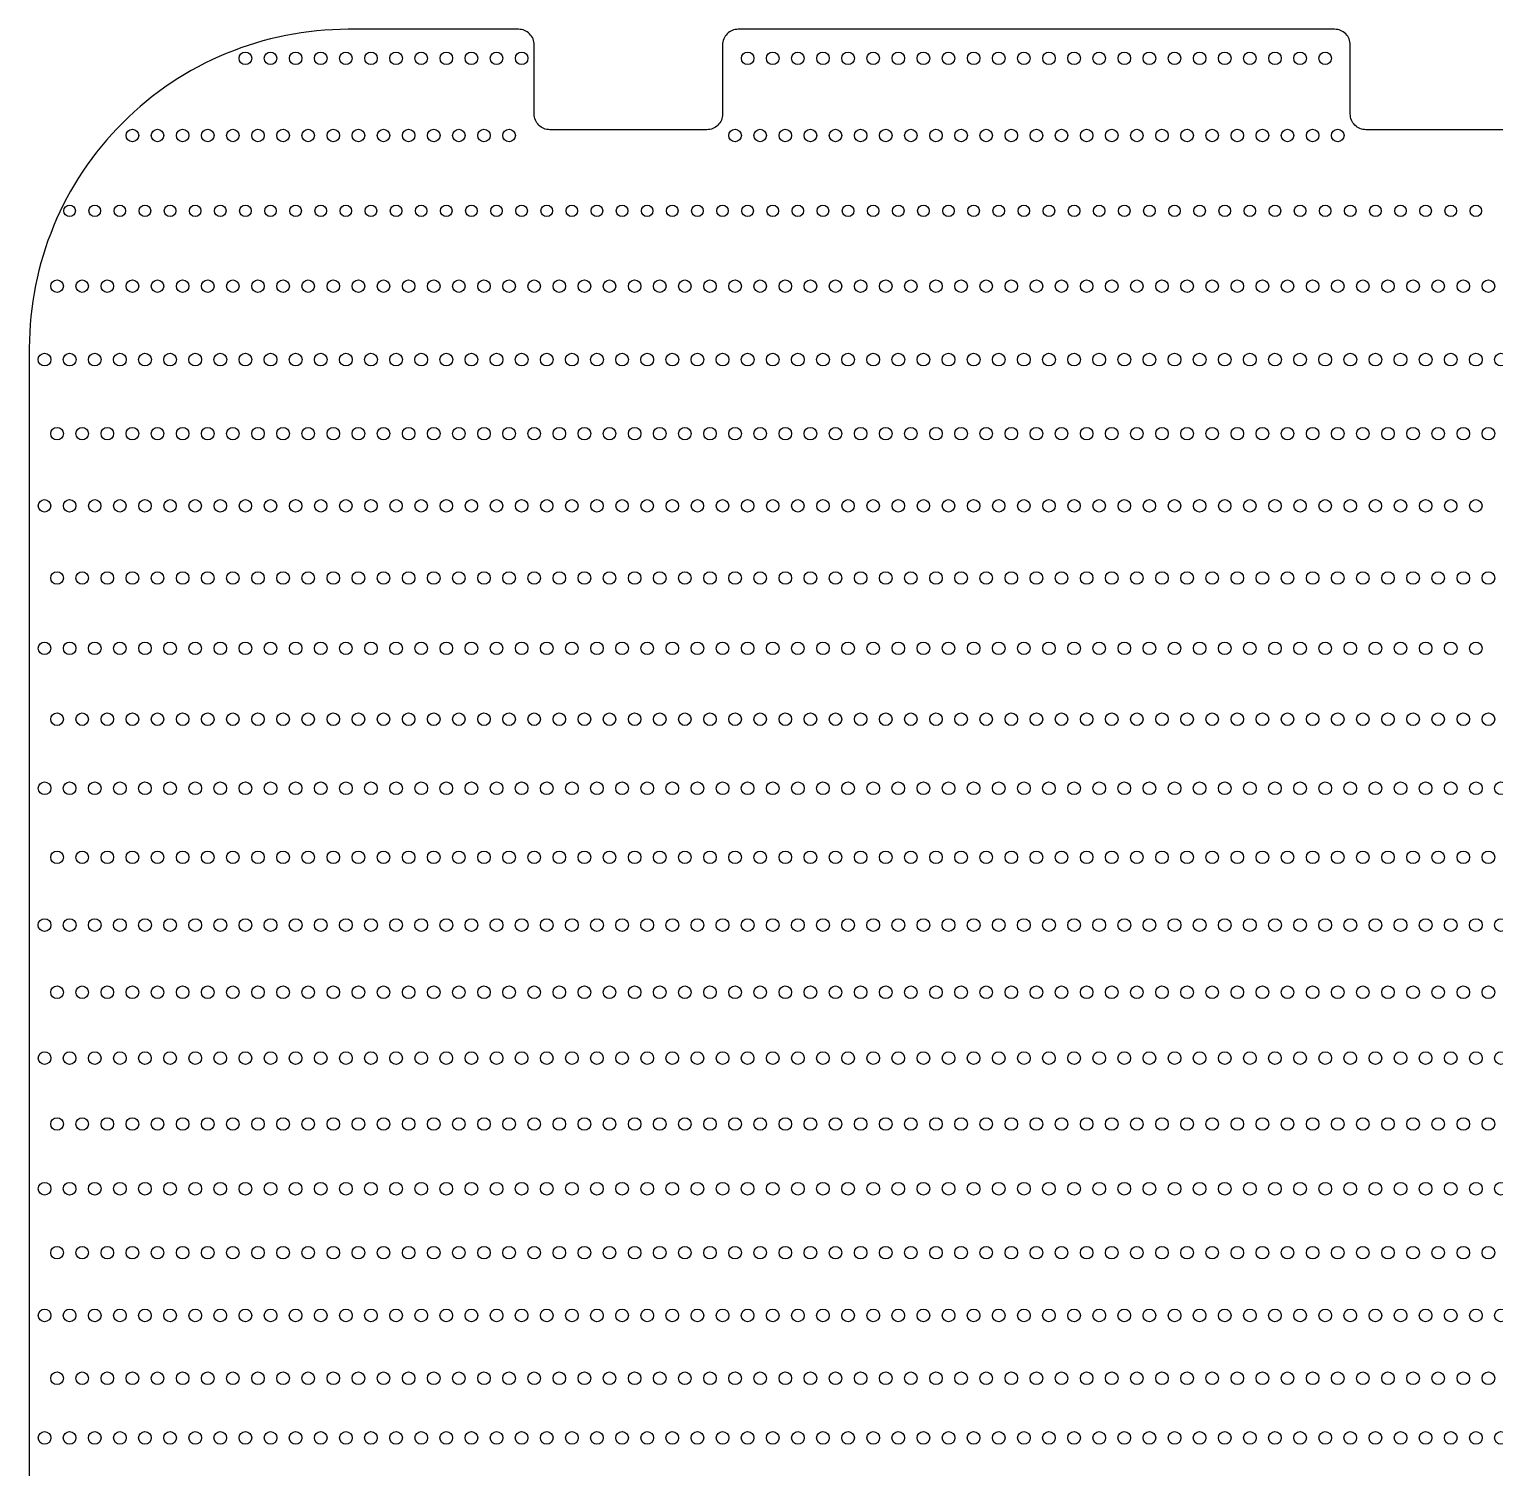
# Model space of a CAD drawing. Extents: x -22.5 to 22.5, y -22.5 to 22.5.
# Drawn here: x -22.54 to 0.8, y -0.38 to 22.54 of the extents above; entities that cross this region are included whole.
import ezdxf

# ---------------------------------------------------------------- set-up
doc = ezdxf.new("R2010")
doc.units = 0
doc.layers.add('AREA ENGRAVE', color=1, linetype='continuous')
doc.layers.add('CUT', color=7, linetype='continuous')

# ---------------------------------------------------------------- blocks, each defined once
blk = doc.blocks.new('SKETCH048')
at = {"layer": 'AREA ENGRAVE', "color": 1}
for centre, radius in [((-19.1, 22.08), 0.1), ((-18.7, 22.08), 0.1), ((-18.3, 22.08), 0.1), ((-17.9, 22.08), 0.1), ((-17.5, 22.08), 0.1), ((-17.1, 22.08), 0.1), ((-16.7, 22.08), 0.1), ((-16.3, 22.08), 0.1), ((-15.9, 22.08), 0.1), ((-15.5, 22.08), 0.1), ((-15.1, 22.08), 0.1), ((-14.7, 22.08), 0.1), ((-11.1, 22.08), 0.1), ((-10.7, 22.08), 0.1), ((-10.3, 22.08), 0.1), ((-9.9, 22.08), 0.1), ((-9.5, 22.08), 0.1), ((-9.1, 22.08), 0.1), ((-8.7, 22.08), 0.1), ((-8.3, 22.08), 0.1), ((-7.9, 22.08), 0.1), ((-7.5, 22.08), 0.1), ((-7.1, 22.08), 0.1), ((-6.7, 22.08), 0.1), ((-6.3, 22.08), 0.1), ((-5.9, 22.08), 0.1), ((-5.5, 22.08), 0.1), ((-5.1, 22.08), 0.1), ((-4.7, 22.08), 0.1), ((-4.3, 22.08), 0.1), ((-3.9, 22.08), 0.1), ((-3.5, 22.08), 0.1), ((-3.1, 22.08), 0.1), ((-2.7, 22.08), 0.1), ((-2.3, 22.08), 0.1), ((-1.9, 22.08), 0.1), ((-20.9, 20.85), 0.1), ((-20.5, 20.85), 0.1), ((-20.1, 20.85), 0.1), ((-19.7, 20.85), 0.1), ((-19.3, 20.85), 0.1), ((-18.9, 20.85), 0.1), ((-18.5, 20.85), 0.1), ((-18.1, 20.85), 0.1), ((-17.7, 20.85), 0.1), ((-17.3, 20.85), 0.1), ((-16.9, 20.85), 0.1), ((-16.5, 20.85), 0.1), ((-16.1, 20.85), 0.1), ((-15.7, 20.85), 0.1), ((-15.3, 20.85), 0.1), ((-14.9, 20.85), 0.1), ((-11.3, 20.85), 0.1), ((-10.9, 20.85), 0.1), ((-10.5, 20.85), 0.1), ((-10.1, 20.85), 0.1), ((-9.7, 20.85), 0.1), ((-9.3, 20.85), 0.1), ((-8.9, 20.85), 0.1), ((-8.5, 20.85), 0.1), ((-8.1, 20.85), 0.1), ((-7.7, 20.85), 0.1), ((-7.3, 20.85), 0.1), ((-6.9, 20.85), 0.1), ((-6.5, 20.85), 0.1), ((-6.1, 20.85), 0.1), ((-5.7, 20.85), 0.1), ((-5.3, 20.85), 0.1), ((-4.9, 20.85), 0.1), ((-4.5, 20.85), 0.1), ((-4.1, 20.85), 0.1), ((-3.7, 20.85), 0.1), ((-3.3, 20.85), 0.1), ((-2.9, 20.85), 0.1), ((-2.5, 20.85), 0.1), ((-2.1, 20.85), 0.1), ((-1.7, 20.85), 0.1), ((-21.9, 19.65), 0.0924), ((-21.5, 19.65), 0.0924), ((-21.1, 19.65), 0.0924), ((-20.7, 19.65), 0.0924), ((-20.3, 19.65), 0.0924), ((-19.9, 19.65), 0.0924), ((-19.5, 19.65), 0.0924), ((-19.1, 19.65), 0.0924), ((-18.7, 19.65), 0.0924), ((-18.3, 19.65), 0.0924), ((-17.9, 19.65), 0.0924), ((-17.5, 19.65), 0.0924), ((-17.1, 19.65), 0.0924), ((-16.7, 19.65), 0.0924), ((-16.3, 19.65), 0.0924), ((-15.9, 19.65), 0.0924), ((-15.5, 19.65), 0.0924), ((-15.1, 19.65), 0.0924), ((-14.7, 19.65), 0.0924), ((-14.3, 19.65), 0.0924), ((-13.9, 19.65), 0.0924), ((-13.5, 19.65), 0.0924), ((-13.1, 19.65), 0.0924), ((-12.7, 19.65), 0.0924), ((-12.3, 19.65), 0.0924), ((-11.9, 19.65), 0.0924), ((-11.5, 19.65), 0.0924), ((-11.1, 19.65), 0.0924), ((-10.7, 19.65), 0.0924), ((-10.3, 19.65), 0.0924), ((-9.9, 19.65), 0.0924), ((-9.5, 19.65), 0.0924), ((-9.1, 19.65), 0.0924), ((-8.7, 19.65), 0.0924), ((-8.3, 19.65), 0.0924), ((-7.9, 19.65), 0.0924), ((-7.5, 19.65), 0.0924), ((-7.1, 19.65), 0.0924), ((-6.7, 19.65), 0.0924), ((-6.3, 19.65), 0.0924), ((-5.9, 19.65), 0.0924), ((-5.5, 19.65), 0.0924), ((-5.1, 19.65), 0.0924), ((-4.7, 19.65), 0.0924), ((-4.3, 19.65), 0.0924), ((-3.9, 19.65), 0.0924), ((-3.5, 19.65), 0.0924), ((-3.1, 19.65), 0.0924), ((-2.7, 19.65), 0.0924), ((-2.3, 19.65), 0.0924), ((-1.9, 19.65), 0.0924), ((-1.5, 19.65), 0.0924), ((-1.1, 19.65), 0.0924), ((-0.7, 19.65), 0.0924), ((-0.3, 19.65), 0.0924), ((0.1, 19.65), 0.0924), ((0.5, 19.65), 0.0924), ((-22.1, 18.45), 0.1), ((-21.7, 18.45), 0.1), ((-21.3, 18.45), 0.1), ((-20.9, 18.45), 0.1), ((-20.5, 18.45), 0.1), ((-20.1, 18.45), 0.1), ((-19.7, 18.45), 0.1), ((-19.3, 18.45), 0.1), ((-18.9, 18.45), 0.1), ((-18.5, 18.45), 0.1), ((-18.1, 18.45), 0.1), ((-17.7, 18.45), 0.1), ((-17.3, 18.45), 0.1), ((-16.9, 18.45), 0.1), ((-16.5, 18.45), 0.1), ((-16.1, 18.45), 0.1), ((-15.7, 18.45), 0.1), ((-15.3, 18.45), 0.1), ((-14.9, 18.45), 0.1), ((-14.5, 18.45), 0.1), ((-14.1, 18.45), 0.1), ((-13.7, 18.45), 0.1), ((-13.3, 18.45), 0.1), ((-12.9, 18.45), 0.1), ((-12.5, 18.45), 0.1), ((-12.1, 18.45), 0.1), ((-11.7, 18.45), 0.1), ((-11.3, 18.45), 0.1), ((-10.9, 18.45), 0.1), ((-10.5, 18.45), 0.1), ((-10.1, 18.45), 0.1), ((-9.7, 18.45), 0.1), ((-9.3, 18.45), 0.1), ((-8.9, 18.45), 0.1), ((-8.5, 18.45), 0.1), ((-8.1, 18.45), 0.1), ((-7.7, 18.45), 0.1), ((-7.3, 18.45), 0.1), ((-6.9, 18.45), 0.1), ((-6.5, 18.45), 0.1), ((-6.1, 18.45), 0.1), ((-5.7, 18.45), 0.1), ((-5.3, 18.45), 0.1), ((-4.9, 18.45), 0.1), ((-4.5, 18.45), 0.1), ((-4.1, 18.45), 0.1), ((-3.7, 18.45), 0.1), ((-3.3, 18.45), 0.1), ((-2.9, 18.45), 0.1), ((-2.5, 18.45), 0.1), ((-2.1, 18.45), 0.1), ((-1.7, 18.45), 0.1), ((-1.3, 18.45), 0.1), ((-0.9, 18.45), 0.1), ((-0.5, 18.45), 0.1), ((-0.1, 18.45), 0.1), ((0.3, 18.45), 0.1), ((0.7, 18.45), 0.1), ((-22.3, 17.28), 0.102), ((-21.9, 17.28), 0.102), ((-21.5, 17.28), 0.102), ((-21.1, 17.28), 0.102), ((-20.7, 17.28), 0.102), ((-20.3, 17.28), 0.102), ((-19.9, 17.28), 0.102), ((-19.5, 17.28), 0.102), ((-19.1, 17.28), 0.102), ((-18.7, 17.28), 0.102), ((-18.3, 17.28), 0.102), ((-17.9, 17.28), 0.102), ((-17.5, 17.28), 0.102), ((-17.1, 17.28), 0.102), ((-16.7, 17.28), 0.102), ((-16.3, 17.28), 0.102), ((-15.9, 17.28), 0.102), ((-15.5, 17.28), 0.102), ((-15.1, 17.28), 0.102), ((-14.7, 17.28), 0.102), ((-14.3, 17.28), 0.102), ((-13.9, 17.28), 0.102), ((-13.5, 17.28), 0.102), ((-13.1, 17.28), 0.102), ((-12.7, 17.28), 0.102), ((-12.3, 17.28), 0.102), ((-11.9, 17.28), 0.102), ((-11.5, 17.28), 0.102), ((-11.1, 17.28), 0.102), ((-10.7, 17.28), 0.102), ((-10.3, 17.28), 0.102), ((-9.9, 17.28), 0.102), ((-9.5, 17.28), 0.102), ((-9.1, 17.28), 0.102), ((-8.7, 17.28), 0.102), ((-8.3, 17.28), 0.102), ((-7.9, 17.28), 0.102), ((-7.5, 17.28), 0.102), ((-7.1, 17.28), 0.102), ((-6.7, 17.28), 0.102), ((-6.3, 17.28), 0.102), ((-5.9, 17.28), 0.102), ((-5.5, 17.28), 0.102), ((-5.1, 17.28), 0.102), ((-4.7, 17.28), 0.102), ((-4.3, 17.28), 0.102), ((-3.9, 17.28), 0.102), ((-3.5, 17.28), 0.102), ((-3.1, 17.28), 0.102), ((-2.7, 17.28), 0.102), ((-2.3, 17.28), 0.102), ((-1.9, 17.28), 0.102), ((-1.5, 17.28), 0.102), ((-1.1, 17.28), 0.102), ((-0.7, 17.28), 0.102), ((-0.3, 17.28), 0.102), ((0.1, 17.28), 0.102), ((0.5, 17.28), 0.102), ((0.9, 17.28), 0.102), ((-22.1, 16.1), 0.1), ((-21.7, 16.1), 0.1), ((-21.3, 16.1), 0.1), ((-20.9, 16.1), 0.1), ((-20.5, 16.1), 0.1), ((-20.1, 16.1), 0.1), ((-19.7, 16.1), 0.1), ((-19.3, 16.1), 0.1), ((-18.9, 16.1), 0.1), ((-18.5, 16.1), 0.1), ((-18.1, 16.1), 0.1), ((-17.7, 16.1), 0.1), ((-17.3, 16.1), 0.1), ((-16.9, 16.1), 0.1), ((-16.5, 16.1), 0.1), ((-16.1, 16.1), 0.1), ((-15.7, 16.1), 0.1), ((-15.3, 16.1), 0.1), ((-14.9, 16.1), 0.1), ((-14.5, 16.1), 0.1), ((-14.1, 16.1), 0.1), ((-13.7, 16.1), 0.1), ((-13.3, 16.1), 0.1), ((-12.9, 16.1), 0.1), ((-12.5, 16.1), 0.1), ((-12.1, 16.1), 0.1), ((-11.7, 16.1), 0.1), ((-11.3, 16.1), 0.1), ((-10.9, 16.1), 0.1), ((-10.5, 16.1), 0.1), ((-10.1, 16.1), 0.1), ((-9.7, 16.1), 0.1), ((-9.3, 16.1), 0.1), ((-8.9, 16.1), 0.1), ((-8.5, 16.1), 0.1), ((-8.1, 16.1), 0.1), ((-7.7, 16.1), 0.1), ((-7.3, 16.1), 0.1), ((-6.9, 16.1), 0.1), ((-6.5, 16.1), 0.1), ((-6.1, 16.1), 0.1), ((-5.7, 16.1), 0.1), ((-5.3, 16.1), 0.1), ((-4.9, 16.1), 0.1), ((-4.5, 16.1), 0.1), ((-4.1, 16.1), 0.1), ((-3.7, 16.1), 0.1), ((-3.3, 16.1), 0.1), ((-2.9, 16.1), 0.1), ((-2.5, 16.1), 0.1), ((-2.1, 16.1), 0.1), ((-1.7, 16.1), 0.1), ((-1.3, 16.1), 0.1), ((-0.9, 16.1), 0.1), ((-0.5, 16.1), 0.1), ((-0.1, 16.1), 0.1), ((0.3, 16.1), 0.1), ((0.7, 16.1), 0.1), ((-22.3, 14.95), 0.0989), ((-21.9, 14.95), 0.0989), ((-21.5, 14.95), 0.0989), ((-21.1, 14.95), 0.0989), ((-20.7, 14.95), 0.0989), ((-20.3, 14.95), 0.0989), ((-19.9, 14.95), 0.0989), ((-19.5, 14.95), 0.0989), ((-19.1, 14.95), 0.0989), ((-18.7, 14.95), 0.0989), ((-18.3, 14.95), 0.0989), ((-17.9, 14.95), 0.0989), ((-17.5, 14.95), 0.0989), ((-17.1, 14.95), 0.0989), ((-16.7, 14.95), 0.0989), ((-16.3, 14.95), 0.0989), ((-15.9, 14.95), 0.0989), ((-15.5, 14.95), 0.0989), ((-15.1, 14.95), 0.0989), ((-14.7, 14.95), 0.0989), ((-14.3, 14.95), 0.0989), ((-13.9, 14.95), 0.0989), ((-13.5, 14.95), 0.0989), ((-13.1, 14.95), 0.0989), ((-12.7, 14.95), 0.0989), ((-12.3, 14.95), 0.0989), ((-11.9, 14.95), 0.0989), ((-11.5, 14.95), 0.0989), ((-11.1, 14.95), 0.0989), ((-10.7, 14.95), 0.0989), ((-10.3, 14.95), 0.0989), ((-9.9, 14.95), 0.0989), ((-9.5, 14.95), 0.0989), ((-9.1, 14.95), 0.0989), ((-8.7, 14.95), 0.0989), ((-8.3, 14.95), 0.0989), ((-7.9, 14.95), 0.0989), ((-7.5, 14.95), 0.0989), ((-7.1, 14.95), 0.0989), ((-6.7, 14.95), 0.0989), ((-6.3, 14.95), 0.0989), ((-5.9, 14.95), 0.0989), ((-5.5, 14.95), 0.0989), ((-5.1, 14.95), 0.0989), ((-4.7, 14.95), 0.0989), ((-4.3, 14.95), 0.0989), ((-3.9, 14.95), 0.0989), ((-3.5, 14.95), 0.0989), ((-3.1, 14.95), 0.0989), ((-2.7, 14.95), 0.0989), ((-2.3, 14.95), 0.0989), ((-1.9, 14.95), 0.0989), ((-1.5, 14.95), 0.0989), ((-1.1, 14.95), 0.0989), ((-0.7, 14.95), 0.0989), ((-0.3, 14.95), 0.0989), ((0.1, 14.95), 0.0989), ((0.5, 14.95), 0.0989), ((-22.1, 13.8), 0.1), ((-21.7, 13.8), 0.1), ((-21.3, 13.8), 0.1), ((-20.9, 13.8), 0.1), ((-20.5, 13.8), 0.1), ((-20.1, 13.8), 0.1), ((-19.7, 13.8), 0.1), ((-19.3, 13.8), 0.1), ((-18.9, 13.8), 0.1), ((-18.5, 13.8), 0.1), ((-18.1, 13.8), 0.1), ((-17.7, 13.8), 0.1), ((-17.3, 13.8), 0.1), ((-16.9, 13.8), 0.1), ((-16.5, 13.8), 0.1), ((-16.1, 13.8), 0.1), ((-15.7, 13.8), 0.1), ((-15.3, 13.8), 0.1), ((-14.9, 13.8), 0.1), ((-14.5, 13.8), 0.1), ((-14.1, 13.8), 0.1), ((-13.7, 13.8), 0.1), ((-13.3, 13.8), 0.1), ((-12.9, 13.8), 0.1), ((-12.5, 13.8), 0.1), ((-12.1, 13.8), 0.1), ((-11.7, 13.8), 0.1), ((-11.3, 13.8), 0.1), ((-10.9, 13.8), 0.1), ((-10.5, 13.8), 0.1), ((-10.1, 13.8), 0.1), ((-9.7, 13.8), 0.1), ((-9.3, 13.8), 0.1), ((-8.9, 13.8), 0.1), ((-8.5, 13.8), 0.1), ((-8.1, 13.8), 0.1), ((-7.7, 13.8), 0.1), ((-7.3, 13.8), 0.1), ((-6.9, 13.8), 0.1), ((-6.5, 13.8), 0.1), ((-6.1, 13.8), 0.1), ((-5.7, 13.8), 0.1), ((-5.3, 13.8), 0.1), ((-4.9, 13.8), 0.1), ((-4.5, 13.8), 0.1), ((-4.1, 13.8), 0.1), ((-3.7, 13.8), 0.1), ((-3.3, 13.8), 0.1), ((-2.9, 13.8), 0.1), ((-2.5, 13.8), 0.1), ((-2.1, 13.8), 0.1), ((-1.7, 13.8), 0.1), ((-1.3, 13.8), 0.1), ((-0.9, 13.8), 0.1), ((-0.5, 13.8), 0.1), ((-0.1, 13.8), 0.1), ((0.3, 13.8), 0.1), ((0.7, 13.8), 0.1), ((-22.3, 12.68), 0.0999), ((-21.9, 12.68), 0.0999), ((-21.5, 12.68), 0.0999), ((-21.1, 12.68), 0.0999), ((-20.7, 12.68), 0.0999), ((-20.3, 12.68), 0.0999), ((-19.9, 12.68), 0.0999), ((-19.5, 12.68), 0.0999), ((-19.1, 12.68), 0.0999), ((-18.7, 12.68), 0.0999), ((-18.3, 12.68), 0.0999), ((-17.9, 12.68), 0.0999), ((-17.5, 12.68), 0.0999), ((-17.1, 12.68), 0.0999), ((-16.7, 12.68), 0.0999), ((-16.3, 12.68), 0.0999), ((-15.9, 12.68), 0.0999), ((-15.5, 12.68), 0.0999), ((-15.1, 12.68), 0.0999), ((-14.7, 12.68), 0.0999), ((-14.3, 12.68), 0.0999), ((-13.9, 12.68), 0.0999), ((-13.5, 12.68), 0.0999), ((-13.1, 12.68), 0.0999), ((-12.7, 12.68), 0.0999), ((-12.3, 12.68), 0.0999), ((-11.9, 12.68), 0.0999), ((-11.5, 12.68), 0.0999), ((-11.1, 12.68), 0.0999), ((-10.7, 12.68), 0.0999), ((-10.3, 12.68), 0.0999), ((-9.9, 12.68), 0.0999), ((-9.5, 12.68), 0.0999), ((-9.1, 12.68), 0.0999), ((-8.7, 12.68), 0.0999), ((-8.3, 12.68), 0.0999), ((-7.9, 12.68), 0.0999), ((-7.5, 12.68), 0.0999), ((-7.1, 12.68), 0.0999), ((-6.7, 12.68), 0.0999), ((-6.3, 12.68), 0.0999), ((-5.9, 12.68), 0.0999), ((-5.5, 12.68), 0.0999), ((-5.1, 12.68), 0.0999), ((-4.7, 12.68), 0.0999), ((-4.3, 12.68), 0.0999), ((-3.9, 12.68), 0.0999), ((-3.5, 12.68), 0.0999), ((-3.1, 12.68), 0.0999), ((-2.7, 12.68), 0.0999), ((-2.3, 12.68), 0.0999), ((-1.9, 12.68), 0.0999), ((-1.5, 12.68), 0.0999), ((-1.1, 12.68), 0.0999), ((-0.7, 12.68), 0.0999), ((-0.3, 12.68), 0.0999), ((0.1, 12.68), 0.0999), ((0.5, 12.68), 0.0999), ((-22.1, 11.55), 0.1), ((-21.7, 11.55), 0.1), ((-21.3, 11.55), 0.1), ((-20.9, 11.55), 0.1), ((-20.5, 11.55), 0.1), ((-20.1, 11.55), 0.1), ((-19.7, 11.55), 0.1), ((-19.3, 11.55), 0.1), ((-18.9, 11.55), 0.1), ((-18.5, 11.55), 0.1), ((-18.1, 11.55), 0.1), ((-17.7, 11.55), 0.1), ((-17.3, 11.55), 0.1), ((-16.9, 11.55), 0.1), ((-16.5, 11.55), 0.1), ((-16.1, 11.55), 0.1), ((-15.7, 11.55), 0.1), ((-15.3, 11.55), 0.1), ((-14.9, 11.55), 0.1), ((-14.5, 11.55), 0.1), ((-14.1, 11.55), 0.1), ((-13.7, 11.55), 0.1), ((-13.3, 11.55), 0.1), ((-12.9, 11.55), 0.1), ((-12.5, 11.55), 0.1), ((-12.1, 11.55), 0.1), ((-11.7, 11.55), 0.1), ((-11.3, 11.55), 0.1), ((-10.9, 11.55), 0.1), ((-10.5, 11.55), 0.1), ((-10.1, 11.55), 0.1), ((-9.7, 11.55), 0.1), ((-9.3, 11.55), 0.1), ((-8.9, 11.55), 0.1), ((-8.5, 11.55), 0.1), ((-8.1, 11.55), 0.1), ((-7.7, 11.55), 0.1), ((-7.3, 11.55), 0.1), ((-6.9, 11.55), 0.1), ((-6.5, 11.55), 0.1), ((-6.1, 11.55), 0.1), ((-5.7, 11.55), 0.1), ((-5.3, 11.55), 0.1), ((-4.9, 11.55), 0.1), ((-4.5, 11.55), 0.1), ((-4.1, 11.55), 0.1), ((-3.7, 11.55), 0.1), ((-3.3, 11.55), 0.1), ((-2.9, 11.55), 0.1), ((-2.5, 11.55), 0.1), ((-2.1, 11.55), 0.1), ((-1.7, 11.55), 0.1), ((-1.3, 11.55), 0.1), ((-0.9, 11.55), 0.1), ((-0.5, 11.55), 0.1), ((-0.1, 11.55), 0.1), ((0.3, 11.55), 0.1), ((0.7, 11.55), 0.1), ((-22.3, 10.45), 0.101), ((-21.9, 10.45), 0.101), ((-21.5, 10.45), 0.101), ((-21.1, 10.45), 0.101), ((-20.7, 10.45), 0.101), ((-20.3, 10.45), 0.101), ((-19.9, 10.45), 0.101), ((-19.5, 10.45), 0.101), ((-19.1, 10.45), 0.101), ((-18.7, 10.45), 0.101), ((-18.3, 10.45), 0.101), ((-17.9, 10.45), 0.101), ((-17.5, 10.45), 0.101), ((-17.1, 10.45), 0.101), ((-16.7, 10.45), 0.101), ((-16.3, 10.45), 0.101), ((-15.9, 10.45), 0.101), ((-15.5, 10.45), 0.101), ((-15.1, 10.45), 0.101), ((-14.7, 10.45), 0.101), ((-14.3, 10.45), 0.101), ((-13.9, 10.45), 0.101), ((-13.5, 10.45), 0.101), ((-13.1, 10.45), 0.101), ((-12.7, 10.45), 0.101), ((-12.3, 10.45), 0.101), ((-11.9, 10.45), 0.101), ((-11.5, 10.45), 0.101), ((-11.1, 10.45), 0.101), ((-10.7, 10.45), 0.101), ((-10.3, 10.45), 0.101), ((-9.9, 10.45), 0.101), ((-9.5, 10.45), 0.101), ((-9.1, 10.45), 0.101), ((-8.7, 10.45), 0.101), ((-8.3, 10.45), 0.101), ((-7.9, 10.45), 0.101), ((-7.5, 10.45), 0.101), ((-7.1, 10.45), 0.101), ((-6.7, 10.45), 0.101), ((-6.3, 10.45), 0.101), ((-5.9, 10.45), 0.101), ((-5.5, 10.45), 0.101), ((-5.1, 10.45), 0.101), ((-4.7, 10.45), 0.101), ((-4.3, 10.45), 0.101), ((-3.9, 10.45), 0.101), ((-3.5, 10.45), 0.101), ((-3.1, 10.45), 0.101), ((-2.7, 10.45), 0.101), ((-2.3, 10.45), 0.101), ((-1.9, 10.45), 0.101), ((-1.5, 10.45), 0.101), ((-1.1, 10.45), 0.101), ((-0.7, 10.45), 0.101), ((-0.3, 10.45), 0.101), ((0.1, 10.45), 0.101), ((0.5, 10.45), 0.101), ((0.9, 10.45), 0.101), ((-22.1, 9.35), 0.1), ((-21.7, 9.35), 0.1), ((-21.3, 9.35), 0.1), ((-20.9, 9.35), 0.1), ((-20.5, 9.35), 0.1), ((-20.1, 9.35), 0.1), ((-19.7, 9.35), 0.1), ((-19.3, 9.35), 0.1), ((-18.9, 9.35), 0.1), ((-18.5, 9.35), 0.1), ((-18.1, 9.35), 0.1), ((-17.7, 9.35), 0.1), ((-17.3, 9.35), 0.1), ((-16.9, 9.35), 0.1), ((-16.5, 9.35), 0.1), ((-16.1, 9.35), 0.1), ((-15.7, 9.35), 0.1), ((-15.3, 9.35), 0.1), ((-14.9, 9.35), 0.1), ((-14.5, 9.35), 0.1), ((-14.1, 9.35), 0.1), ((-13.7, 9.35), 0.1), ((-13.3, 9.35), 0.1), ((-12.9, 9.35), 0.1), ((-12.5, 9.35), 0.1), ((-12.1, 9.35), 0.1), ((-11.7, 9.35), 0.1), ((-11.3, 9.35), 0.1), ((-10.9, 9.35), 0.1), ((-10.5, 9.35), 0.1), ((-10.1, 9.35), 0.1), ((-9.7, 9.35), 0.1), ((-9.3, 9.35), 0.1), ((-8.9, 9.35), 0.1), ((-8.5, 9.35), 0.1), ((-8.1, 9.35), 0.1), ((-7.7, 9.35), 0.1), ((-7.3, 9.35), 0.1), ((-6.9, 9.35), 0.1), ((-6.5, 9.35), 0.1), ((-6.1, 9.35), 0.1), ((-5.7, 9.35), 0.1), ((-5.3, 9.35), 0.1), ((-4.9, 9.35), 0.1), ((-4.5, 9.35), 0.1), ((-4.1, 9.35), 0.1), ((-3.7, 9.35), 0.1), ((-3.3, 9.35), 0.1), ((-2.9, 9.35), 0.1), ((-2.5, 9.35), 0.1), ((-2.1, 9.35), 0.1), ((-1.7, 9.35), 0.1), ((-1.3, 9.35), 0.1), ((-0.9, 9.35), 0.1), ((-0.5, 9.35), 0.1), ((-0.1, 9.35), 0.1), ((0.3, 9.35), 0.1), ((0.7, 9.35), 0.1), ((-22.3, 8.27), 0.102), ((-21.9, 8.27), 0.102), ((-21.5, 8.27), 0.102), ((-21.1, 8.27), 0.102), ((-20.7, 8.27), 0.102), ((-20.3, 8.27), 0.102), ((-19.9, 8.27), 0.102), ((-19.5, 8.27), 0.102), ((-19.1, 8.27), 0.102), ((-18.7, 8.27), 0.102), ((-18.3, 8.27), 0.102), ((-17.9, 8.27), 0.102), ((-17.5, 8.27), 0.102), ((-17.1, 8.27), 0.102), ((-16.7, 8.27), 0.102), ((-16.3, 8.27), 0.102), ((-15.9, 8.27), 0.102), ((-15.5, 8.27), 0.102), ((-15.1, 8.27), 0.102), ((-14.7, 8.27), 0.102), ((-14.3, 8.27), 0.102), ((-13.9, 8.27), 0.102), ((-13.5, 8.27), 0.102), ((-13.1, 8.27), 0.102), ((-12.7, 8.27), 0.102), ((-12.3, 8.27), 0.102), ((-11.9, 8.27), 0.102), ((-11.5, 8.27), 0.102), ((-11.1, 8.27), 0.102), ((-10.7, 8.27), 0.102), ((-10.3, 8.27), 0.102), ((-9.9, 8.27), 0.102), ((-9.5, 8.27), 0.102), ((-9.1, 8.27), 0.102), ((-8.7, 8.27), 0.102), ((-8.3, 8.27), 0.102), ((-7.9, 8.27), 0.102), ((-7.5, 8.27), 0.102), ((-7.1, 8.27), 0.102), ((-6.7, 8.27), 0.102), ((-6.3, 8.27), 0.102), ((-5.9, 8.27), 0.102), ((-5.5, 8.27), 0.102), ((-5.1, 8.27), 0.102), ((-4.7, 8.27), 0.102), ((-4.3, 8.27), 0.102), ((-3.9, 8.27), 0.102), ((-3.5, 8.27), 0.102), ((-3.1, 8.27), 0.102), ((-2.7, 8.27), 0.102), ((-2.3, 8.27), 0.102), ((-1.9, 8.27), 0.102), ((-1.5, 8.27), 0.102), ((-1.1, 8.27), 0.102), ((-0.7, 8.27), 0.102), ((-0.3, 8.27), 0.102), ((0.1, 8.27), 0.102), ((0.5, 8.27), 0.102), ((0.9, 8.27), 0.102), ((-22.1, 7.2), 0.1), ((-21.7, 7.2), 0.1), ((-21.3, 7.2), 0.1), ((-20.9, 7.2), 0.1), ((-20.5, 7.2), 0.1), ((-20.1, 7.2), 0.1), ((-19.7, 7.2), 0.1), ((-19.3, 7.2), 0.1), ((-18.9, 7.2), 0.1), ((-18.5, 7.2), 0.1), ((-18.1, 7.2), 0.1), ((-17.7, 7.2), 0.1), ((-17.3, 7.2), 0.1), ((-16.9, 7.2), 0.1), ((-16.5, 7.2), 0.1), ((-16.1, 7.2), 0.1), ((-15.7, 7.2), 0.1), ((-15.3, 7.2), 0.1), ((-14.9, 7.2), 0.1), ((-14.5, 7.2), 0.1), ((-14.1, 7.2), 0.1), ((-13.7, 7.2), 0.1), ((-13.3, 7.2), 0.1), ((-12.9, 7.2), 0.1), ((-12.5, 7.2), 0.1), ((-12.1, 7.2), 0.1), ((-11.7, 7.2), 0.1), ((-11.3, 7.2), 0.1), ((-10.9, 7.2), 0.1), ((-10.5, 7.2), 0.1), ((-10.1, 7.2), 0.1), ((-9.7, 7.2), 0.1), ((-9.3, 7.2), 0.1), ((-8.9, 7.2), 0.1), ((-8.5, 7.2), 0.1), ((-8.1, 7.2), 0.1), ((-7.7, 7.2), 0.1), ((-7.3, 7.2), 0.1), ((-6.9, 7.2), 0.1), ((-6.5, 7.2), 0.1), ((-6.1, 7.2), 0.1), ((-5.7, 7.2), 0.1), ((-5.3, 7.2), 0.1), ((-4.9, 7.2), 0.1), ((-4.5, 7.2), 0.1), ((-4.1, 7.2), 0.1), ((-3.7, 7.2), 0.1), ((-3.3, 7.2), 0.1), ((-2.9, 7.2), 0.1), ((-2.5, 7.2), 0.1), ((-2.1, 7.2), 0.1), ((-1.7, 7.2), 0.1), ((-1.3, 7.2), 0.1), ((-0.9, 7.2), 0.1), ((-0.5, 7.2), 0.1), ((-0.1, 7.2), 0.1), ((0.3, 7.2), 0.1), ((0.7, 7.2), 0.1), ((-22.3, 6.15), 0.101), ((-21.9, 6.15), 0.101), ((-21.5, 6.15), 0.101), ((-21.1, 6.15), 0.101), ((-20.7, 6.15), 0.101), ((-20.3, 6.15), 0.101), ((-19.9, 6.15), 0.101), ((-19.5, 6.15), 0.101), ((-19.1, 6.15), 0.101), ((-18.7, 6.15), 0.101), ((-18.3, 6.15), 0.101), ((-17.9, 6.15), 0.101), ((-17.5, 6.15), 0.101), ((-17.1, 6.15), 0.101), ((-16.7, 6.15), 0.101), ((-16.3, 6.15), 0.101), ((-15.9, 6.15), 0.101), ((-15.5, 6.15), 0.101), ((-15.1, 6.15), 0.101), ((-14.7, 6.15), 0.101), ((-14.3, 6.15), 0.101), ((-13.9, 6.15), 0.101), ((-13.5, 6.15), 0.101), ((-13.1, 6.15), 0.101), ((-12.7, 6.15), 0.101), ((-12.3, 6.15), 0.101), ((-11.9, 6.15), 0.101), ((-11.5, 6.15), 0.101), ((-11.1, 6.15), 0.101), ((-10.7, 6.15), 0.101), ((-10.3, 6.15), 0.101), ((-9.9, 6.15), 0.101), ((-9.5, 6.15), 0.101), ((-9.1, 6.15), 0.101), ((-8.7, 6.15), 0.101), ((-8.3, 6.15), 0.101), ((-7.9, 6.15), 0.101), ((-7.5, 6.15), 0.101), ((-7.1, 6.15), 0.101), ((-6.7, 6.15), 0.101), ((-6.3, 6.15), 0.101), ((-5.9, 6.15), 0.101), ((-5.5, 6.15), 0.101), ((-5.1, 6.15), 0.101), ((-4.7, 6.15), 0.101), ((-4.3, 6.15), 0.101), ((-3.9, 6.15), 0.101), ((-3.5, 6.15), 0.101), ((-3.1, 6.15), 0.101), ((-2.7, 6.15), 0.101), ((-2.3, 6.15), 0.101), ((-1.9, 6.15), 0.101), ((-1.5, 6.15), 0.101), ((-1.1, 6.15), 0.101), ((-0.7, 6.15), 0.101), ((-0.3, 6.15), 0.101), ((0.1, 6.15), 0.101), ((0.5, 6.15), 0.101), ((0.9, 6.15), 0.101), ((-22.1, 5.1), 0.1), ((-21.7, 5.1), 0.1), ((-21.3, 5.1), 0.1), ((-20.9, 5.1), 0.1), ((-20.5, 5.1), 0.1), ((-20.1, 5.1), 0.1), ((-19.7, 5.1), 0.1), ((-19.3, 5.1), 0.1), ((-18.9, 5.1), 0.1), ((-18.5, 5.1), 0.1), ((-18.1, 5.1), 0.1), ((-17.7, 5.1), 0.1), ((-17.3, 5.1), 0.1), ((-16.9, 5.1), 0.1), ((-16.5, 5.1), 0.1), ((-16.1, 5.1), 0.1), ((-15.7, 5.1), 0.1), ((-15.3, 5.1), 0.1), ((-14.9, 5.1), 0.1), ((-14.5, 5.1), 0.1), ((-14.1, 5.1), 0.1), ((-13.7, 5.1), 0.1), ((-13.3, 5.1), 0.1), ((-12.9, 5.1), 0.1), ((-12.5, 5.1), 0.1), ((-12.1, 5.1), 0.1), ((-11.7, 5.1), 0.1), ((-11.3, 5.1), 0.1), ((-10.9, 5.1), 0.1), ((-10.5, 5.1), 0.1), ((-10.1, 5.1), 0.1), ((-9.7, 5.1), 0.1), ((-9.3, 5.1), 0.1), ((-8.9, 5.1), 0.1), ((-8.5, 5.1), 0.1), ((-8.1, 5.1), 0.1), ((-7.7, 5.1), 0.1), ((-7.3, 5.1), 0.1), ((-6.9, 5.1), 0.1), ((-6.5, 5.1), 0.1), ((-6.1, 5.1), 0.1), ((-5.7, 5.1), 0.1), ((-5.3, 5.1), 0.1), ((-4.9, 5.1), 0.1), ((-4.5, 5.1), 0.1), ((-4.1, 5.1), 0.1), ((-3.7, 5.1), 0.1), ((-3.3, 5.1), 0.1), ((-2.9, 5.1), 0.1), ((-2.5, 5.1), 0.1), ((-2.1, 5.1), 0.1), ((-1.7, 5.1), 0.1), ((-1.3, 5.1), 0.1), ((-0.9, 5.1), 0.1), ((-0.5, 5.1), 0.1), ((-0.1, 5.1), 0.1), ((0.3, 5.1), 0.1), ((0.7, 5.1), 0.1), ((-22.3, 4.07), 0.101), ((-21.9, 4.07), 0.101), ((-21.5, 4.07), 0.101), ((-21.1, 4.07), 0.101), ((-20.7, 4.07), 0.101), ((-20.3, 4.07), 0.101), ((-19.9, 4.07), 0.101), ((-19.5, 4.07), 0.101), ((-19.1, 4.07), 0.101), ((-18.7, 4.07), 0.101), ((-18.3, 4.07), 0.101), ((-17.9, 4.07), 0.101), ((-17.5, 4.07), 0.101), ((-17.1, 4.07), 0.101), ((-16.7, 4.07), 0.101), ((-16.3, 4.07), 0.101), ((-15.9, 4.07), 0.101), ((-15.5, 4.07), 0.101), ((-15.1, 4.07), 0.101), ((-14.7, 4.07), 0.101), ((-14.3, 4.07), 0.101), ((-13.9, 4.07), 0.101), ((-13.5, 4.07), 0.101), ((-13.1, 4.07), 0.101), ((-12.7, 4.07), 0.101), ((-12.3, 4.07), 0.101), ((-11.9, 4.07), 0.101), ((-11.5, 4.07), 0.101), ((-11.1, 4.07), 0.101), ((-10.7, 4.07), 0.101), ((-10.3, 4.07), 0.101), ((-9.9, 4.07), 0.101), ((-9.5, 4.07), 0.101), ((-9.1, 4.07), 0.101), ((-8.7, 4.07), 0.101), ((-8.3, 4.07), 0.101), ((-7.9, 4.07), 0.101), ((-7.5, 4.07), 0.101), ((-7.1, 4.07), 0.101), ((-6.7, 4.07), 0.101), ((-6.3, 4.07), 0.101), ((-5.9, 4.07), 0.101), ((-5.5, 4.07), 0.101), ((-5.1, 4.07), 0.101), ((-4.7, 4.07), 0.101), ((-4.3, 4.07), 0.101), ((-3.9, 4.07), 0.101), ((-3.5, 4.07), 0.101), ((-3.1, 4.07), 0.101), ((-2.7, 4.07), 0.101), ((-2.3, 4.07), 0.101), ((-1.9, 4.07), 0.101), ((-1.5, 4.07), 0.101), ((-1.1, 4.07), 0.101), ((-0.7, 4.07), 0.101), ((-0.3, 4.07), 0.101), ((0.1, 4.07), 0.101), ((0.5, 4.07), 0.101), ((0.9, 4.07), 0.101), ((-22.1, 3.05), 0.1), ((-21.7, 3.05), 0.1), ((-21.3, 3.05), 0.1), ((-20.9, 3.05), 0.1), ((-20.5, 3.05), 0.1), ((-20.1, 3.05), 0.1), ((-19.7, 3.05), 0.1), ((-19.3, 3.05), 0.1), ((-18.9, 3.05), 0.1), ((-18.5, 3.05), 0.1), ((-18.1, 3.05), 0.1), ((-17.7, 3.05), 0.1), ((-17.3, 3.05), 0.1), ((-16.9, 3.05), 0.1), ((-16.5, 3.05), 0.1), ((-16.1, 3.05), 0.1), ((-15.7, 3.05), 0.1), ((-15.3, 3.05), 0.1), ((-14.9, 3.05), 0.1), ((-14.5, 3.05), 0.1), ((-14.1, 3.05), 0.1), ((-13.7, 3.05), 0.1), ((-13.3, 3.05), 0.1), ((-12.9, 3.05), 0.1), ((-12.5, 3.05), 0.1), ((-12.1, 3.05), 0.1), ((-11.7, 3.05), 0.1), ((-11.3, 3.05), 0.1), ((-10.9, 3.05), 0.1), ((-10.5, 3.05), 0.1), ((-10.1, 3.05), 0.1), ((-9.7, 3.05), 0.1), ((-9.3, 3.05), 0.1), ((-8.9, 3.05), 0.1), ((-8.5, 3.05), 0.1), ((-8.1, 3.05), 0.1), ((-7.7, 3.05), 0.1), ((-7.3, 3.05), 0.1), ((-6.9, 3.05), 0.1), ((-6.5, 3.05), 0.1), ((-6.1, 3.05), 0.1), ((-5.7, 3.05), 0.1), ((-5.3, 3.05), 0.1), ((-4.9, 3.05), 0.1), ((-4.5, 3.05), 0.1), ((-4.1, 3.05), 0.1), ((-3.7, 3.05), 0.1), ((-3.3, 3.05), 0.1), ((-2.9, 3.05), 0.1), ((-2.5, 3.05), 0.1), ((-2.1, 3.05), 0.1), ((-1.7, 3.05), 0.1), ((-1.3, 3.05), 0.1), ((-0.9, 3.05), 0.1), ((-0.5, 3.05), 0.1), ((-0.1, 3.05), 0.1), ((0.3, 3.05), 0.1), ((0.7, 3.05), 0.1), ((-22.3, 2.05), 0.101), ((-21.9, 2.05), 0.101), ((-21.5, 2.05), 0.101), ((-21.1, 2.05), 0.101), ((-20.7, 2.05), 0.101), ((-20.3, 2.05), 0.101), ((-19.9, 2.05), 0.101), ((-19.5, 2.05), 0.101), ((-19.1, 2.05), 0.101), ((-18.7, 2.05), 0.101), ((-18.3, 2.05), 0.101), ((-17.9, 2.05), 0.101), ((-17.5, 2.05), 0.101), ((-17.1, 2.05), 0.101), ((-16.7, 2.05), 0.101), ((-16.3, 2.05), 0.101), ((-15.9, 2.05), 0.101), ((-15.5, 2.05), 0.101), ((-15.1, 2.05), 0.101), ((-14.7, 2.05), 0.101), ((-14.3, 2.05), 0.101), ((-13.9, 2.05), 0.101), ((-13.5, 2.05), 0.101), ((-13.1, 2.05), 0.101), ((-12.7, 2.05), 0.101), ((-12.3, 2.05), 0.101), ((-11.9, 2.05), 0.101), ((-11.5, 2.05), 0.101), ((-11.1, 2.05), 0.101), ((-10.7, 2.05), 0.101), ((-10.3, 2.05), 0.101), ((-9.9, 2.05), 0.101), ((-9.5, 2.05), 0.101), ((-9.1, 2.05), 0.101), ((-8.7, 2.05), 0.101), ((-8.3, 2.05), 0.101), ((-7.9, 2.05), 0.101), ((-7.5, 2.05), 0.101), ((-7.1, 2.05), 0.101), ((-6.7, 2.05), 0.101), ((-6.3, 2.05), 0.101), ((-5.9, 2.05), 0.101), ((-5.5, 2.05), 0.101), ((-5.1, 2.05), 0.101), ((-4.7, 2.05), 0.101), ((-4.3, 2.05), 0.101), ((-3.9, 2.05), 0.101), ((-3.5, 2.05), 0.101), ((-3.1, 2.05), 0.101), ((-2.7, 2.05), 0.101), ((-2.3, 2.05), 0.101), ((-1.9, 2.05), 0.101), ((-1.5, 2.05), 0.101), ((-1.1, 2.05), 0.101), ((-0.7, 2.05), 0.101), ((-0.3, 2.05), 0.101), ((0.1, 2.05), 0.101), ((0.5, 2.05), 0.101), ((0.9, 2.05), 0.101), ((-22.1, 1.05), 0.1), ((-21.7, 1.05), 0.1), ((-21.3, 1.05), 0.1), ((-20.9, 1.05), 0.1), ((-20.5, 1.05), 0.1), ((-20.1, 1.05), 0.1), ((-19.7, 1.05), 0.1), ((-19.3, 1.05), 0.1), ((-18.9, 1.05), 0.1), ((-18.5, 1.05), 0.1), ((-18.1, 1.05), 0.1), ((-17.7, 1.05), 0.1), ((-17.3, 1.05), 0.1), ((-16.9, 1.05), 0.1), ((-16.5, 1.05), 0.1), ((-16.1, 1.05), 0.1), ((-15.7, 1.05), 0.1), ((-15.3, 1.05), 0.1), ((-14.9, 1.05), 0.1), ((-14.5, 1.05), 0.1), ((-14.1, 1.05), 0.1), ((-13.7, 1.05), 0.1), ((-13.3, 1.05), 0.1), ((-12.9, 1.05), 0.1), ((-12.5, 1.05), 0.1), ((-12.1, 1.05), 0.1), ((-11.7, 1.05), 0.1), ((-11.3, 1.05), 0.1), ((-10.9, 1.05), 0.1), ((-10.5, 1.05), 0.1), ((-10.1, 1.05), 0.1), ((-9.7, 1.05), 0.1), ((-9.3, 1.05), 0.1), ((-8.9, 1.05), 0.1), ((-8.5, 1.05), 0.1), ((-8.1, 1.05), 0.1), ((-7.7, 1.05), 0.1), ((-7.3, 1.05), 0.1), ((-6.9, 1.05), 0.1), ((-6.5, 1.05), 0.1), ((-6.1, 1.05), 0.1), ((-5.7, 1.05), 0.1), ((-5.3, 1.05), 0.1), ((-4.9, 1.05), 0.1), ((-4.5, 1.05), 0.1), ((-4.1, 1.05), 0.1), ((-3.7, 1.05), 0.1), ((-3.3, 1.05), 0.1), ((-2.9, 1.05), 0.1), ((-2.5, 1.05), 0.1), ((-2.1, 1.05), 0.1), ((-1.7, 1.05), 0.1), ((-1.3, 1.05), 0.1), ((-0.9, 1.05), 0.1), ((-0.5, 1.05), 0.1), ((-0.1, 1.05), 0.1), ((0.3, 1.05), 0.1), ((0.7, 1.05), 0.1), ((-22.3, 0.1), 0.101), ((-21.9, 0.1), 0.101), ((-21.5, 0.1), 0.101), ((-21.1, 0.1), 0.101), ((-20.7, 0.1), 0.101), ((-20.3, 0.1), 0.101), ((-19.9, 0.1), 0.101), ((-19.5, 0.1), 0.101), ((-19.1, 0.1), 0.101), ((-18.7, 0.1), 0.101), ((-18.3, 0.1), 0.101), ((-17.9, 0.1), 0.101), ((-17.5, 0.1), 0.101), ((-17.1, 0.1), 0.101), ((-16.7, 0.1), 0.101), ((-16.3, 0.1), 0.101), ((-15.9, 0.1), 0.101), ((-15.5, 0.1), 0.101), ((-15.1, 0.1), 0.101), ((-14.7, 0.1), 0.101), ((-14.3, 0.1), 0.101), ((-13.9, 0.1), 0.101), ((-13.5, 0.1), 0.101), ((-13.1, 0.1), 0.101), ((-12.7, 0.1), 0.101), ((-12.3, 0.1), 0.101), ((-11.9, 0.1), 0.101), ((-11.5, 0.1), 0.101), ((-11.1, 0.1), 0.101), ((-10.7, 0.1), 0.101), ((-10.3, 0.1), 0.101), ((-9.9, 0.1), 0.101), ((-9.5, 0.1), 0.101), ((-9.1, 0.1), 0.101), ((-8.7, 0.1), 0.101), ((-8.3, 0.1), 0.101), ((-7.9, 0.1), 0.101), ((-7.5, 0.1), 0.101), ((-7.1, 0.1), 0.101), ((-6.7, 0.1), 0.101), ((-6.3, 0.1), 0.101), ((-5.9, 0.1), 0.101), ((-5.5, 0.1), 0.101), ((-5.1, 0.1), 0.101), ((-4.7, 0.1), 0.101), ((-4.3, 0.1), 0.101), ((-3.9, 0.1), 0.101), ((-3.5, 0.1), 0.101), ((-3.1, 0.1), 0.101), ((-2.7, 0.1), 0.101), ((-2.3, 0.1), 0.101), ((-1.9, 0.1), 0.101), ((-1.5, 0.1), 0.101), ((-1.1, 0.1), 0.101), ((-0.7, 0.1), 0.101), ((-0.3, 0.1), 0.101), ((0.1, 0.1), 0.101), ((0.5, 0.1), 0.101), ((0.9, 0.1), 0.101)]:
    blk.add_circle(centre, radius, dxfattribs=at)

msp = doc.modelspace()

# ---------------------------------------------------------------- linework, layer by layer
at = {"layer": 'CUT', "color": 0}
msp.add_lwpolyline([(1.25, 20.9425), (-1.25, 20.9425, -0.4142136), (-1.5, 21.1925), (-1.5, 22.2925, 0.4142136), (-1.75, 22.5425), (-11.25, 22.5425, 0.4142136), (-11.5, 22.2925), (-11.5, 21.1925, -0.4142136), (-11.75, 20.9425), (-14.25, 20.9425, -0.4142136), (-14.5, 21.1925), (-14.5, 22.2925, 0.4142136), (-14.75, 22.5425), (-17.4625, 22.5425, 0.4142136), (-22.5425, 17.4625), (-22.5425, -17.4625, 0.4142136), (-17.4625, -22.5425), (17.4625, -22.5425, 0.4142136)], format="xyb", dxfattribs=at)

# ---------------------------------------------------------------- block references
at = {"layer": 'AREA ENGRAVE', "color": 1}
msp.add_blockref('SKETCH048', (0, 0), dxfattribs=at)

doc.saveas('drawing.dxf')
